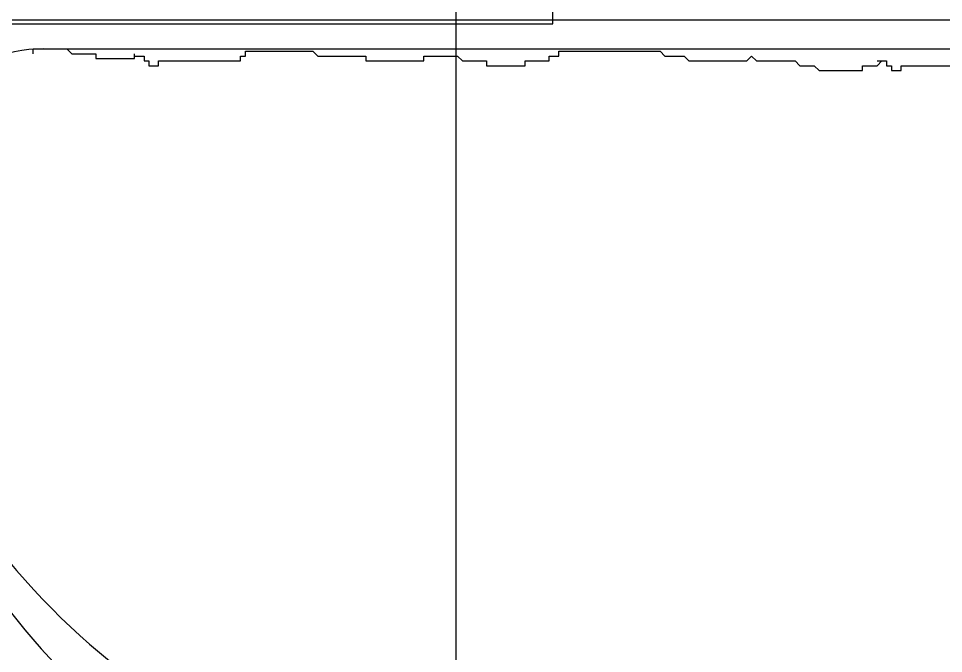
# Model space of a CAD drawing. Extents: x 182769.15 to 182771.38, y 101811.72 to 101812.21.
# Drawn here: x 182769.63845 to 182769.65134, y 101812.02155 to 101812.0304 of the extents above; entities that cross this region are included whole.
import ezdxf

# ---------------------------------------------------------------- set-up
doc = ezdxf.new("R2010")
doc.units = 0
doc.header["$MEASUREMENT"] = 0
for name, color, linetype in [('iç yatay', 3, 'Continuous'), ('SIVA', 1, 'Continuous'), ('tefriş', 21, 'Continuous')]:
    doc.layers.add(name, color=color, linetype=linetype)

msp = doc.modelspace()

# ---------------------------------------------------------------- linework, layer by layer
at = {"layer": 'iç yatay'}
msp.add_line((182769.6445438637, 101812.0312237126), (182769.6445438637, 101811.9924083318), dxfattribs=at)
at = {"layer": 'SIVA'}
for p, q in [((182769.6458945448, 101812.0303237126), (182769.6458945449, 101812.0333237138)), ((182769.6358945448, 101812.0303237126), (182769.6458945448, 101812.0303237126))]:
    msp.add_line(p, q, dxfattribs=at)
at = {"layer": 'tefriş'}
for p, q in [((182769.6743945448, 101812.0303763264), (182769.6363945448, 101812.0303763264)), ((182769.6386511537, 101812.0299770063), (182769.6391216292, 101812.0299770063)), ((182769.6386511537, 101812.0299097451), (182769.6386511537, 101812.0299770063)), ((182769.6387945448, 101812.0299763264), (182769.6719945448, 101812.0299763264)), ((182769.6391216292, 101812.0299770063), (182769.6391888377, 101812.0299097451)), ((182769.6391888377, 101812.0299097451), (182769.6395248909, 101812.0299097451)), ((182769.6395248909, 101812.0299097451), (182769.6395248909, 101812.0298424742)), ((182769.6395248909, 101812.0298424742), (182769.6400625749, 101812.0298424742)), ((182769.6400625749, 101812.0298424742), (182769.6400625749, 101812.0299097451)), ((182769.6400625749, 101812.0298761096), (182769.6401969973, 101812.0298761096)), ((182769.6401969973, 101812.0298761096), (182769.6401969973, 101812.0298088484)), ((182769.6415412046, 101812.0298088484), (182769.6415412046, 101812.0298761096)), ((182769.6415412046, 101812.0298761096), (182769.6416084185, 101812.0298761096)), ((182769.6416084185, 101812.0298761096), (182769.6416084185, 101812.0299433805)), ((182769.6416084185, 101812.0299433805), (182769.6425493642, 101812.0299433805)), ((182769.6425493642, 101812.0299433805), (182769.6426165781, 101812.0298761096)), ((182769.6426165781, 101812.0298761096), (182769.6432886791, 101812.0298761096)), ((182769.6432886791, 101812.0298761096), (182769.6432886791, 101812.0298088484)), ((182769.6440952078, 101812.0298088484), (182769.6440952078, 101812.0298761096)), ((182769.6440952078, 101812.0298761096), (182769.6445656834, 101812.0298761096)), ((182769.6445656834, 101812.0298761096), (182769.6446328918, 101812.0298088484)), ((182769.6458426823, 101812.0298088484), (182769.6458426823, 101812.0298761096)), ((182769.6458426823, 101812.0298761096), (182769.6459771046, 101812.0298761096)), ((182769.6459771046, 101812.0298761096), (182769.6459771046, 101812.0299433805)), ((182769.6459771046, 101812.0299433805), (182769.6473885258, 101812.0299433805)), ((182769.6473885258, 101812.0299433805), (182769.6474557343, 101812.0298761096)), ((182769.6474557343, 101812.0298761096), (182769.647724579, 101812.0298761096)), ((182769.647724579, 101812.0298761096), (182769.6477917875, 101812.0298088484)), ((182769.6485983162, 101812.0298088484), (182769.6486655247, 101812.0298761096)), ((182769.6486655247, 101812.0298761096), (182769.6487327332, 101812.0298088484)), ((182769.6401969973, 101812.0298088484), (182769.6402642058, 101812.0298088484)), ((182769.6402642058, 101812.0298088484), (182769.6402642058, 101812.0297415775)), ((182769.6402642058, 101812.0297415775), (182769.6403986281, 101812.0297415775)), ((182769.6403986281, 101812.0297415775), (182769.6403986281, 101812.0298088484)), ((182769.6403986281, 101812.0298088484), (182769.6415412046, 101812.0298088484)), ((182769.6432886791, 101812.0298088484), (182769.6440952078, 101812.0298088484)), ((182769.6446328918, 101812.0298088484), (182769.644968945, 101812.0298088484)), ((182769.644968945, 101812.0298088484), (182769.644968945, 101812.0297415775)), ((182769.644968945, 101812.0297415775), (182769.6455066291, 101812.0297415775)), ((182769.6455066291, 101812.0297415775), (182769.6455066291, 101812.0298088484)), ((182769.6455066291, 101812.0298088484), (182769.6458426823, 101812.0298088484)), ((182769.6477917875, 101812.0298088484), (182769.6485983162, 101812.0298088484)), ((182769.6487327332, 101812.0298088484), (182769.6492704172, 101812.0298088484)), ((182769.6492704172, 101812.0298088484), (182769.6493376311, 101812.0297415775)), ((182769.6493376311, 101812.0297415775), (182769.6495392619, 101812.0297415775)), ((182769.6495392619, 101812.0297415775), (182769.6496064704, 101812.0296743066)), ((182769.6502113683, 101812.0296743066), (182769.6502113683, 101812.0297415775)), ((182769.6502113683, 101812.0297415775), (182769.6504129992, 101812.0297415775)), ((182769.6504129965, 101812.0298088484), (182769.6505474188, 101812.0298088484)), ((182769.6504129992, 101812.0297415775), (182769.6504802076, 101812.0298088484)), ((182769.6505474188, 101812.0298088484), (182769.6505474188, 101812.0297415872)), ((182769.6505474188, 101812.0297415872), (182769.6506146273, 101812.0297415872)), ((182769.6506146273, 101812.0297415872), (182769.6506146273, 101812.0296743163)), ((182769.6507490496, 101812.0297415872), (182769.6518916262, 101812.0297415872)), ((182769.6507490496, 101812.0296743163), (182769.6507490496, 101812.0297415872)), ((182769.6496064704, 101812.0296743066), (182769.6502113683, 101812.0296743066)), ((182769.6506146273, 101812.0296743163), (182769.6507490496, 101812.0296743163))]:
    msp.add_line(p, q, dxfattribs=at)
for centre, radius, start, end in [((182769.6387945448, 101812.0279763264), 0.002, 90, 180), ((182769.6519700894, 101812.0279960998), 0.01540001183752633, 189.7945059710071, 261.2254422525828), ((182769.6451320011, 101812.0273415798), 0.008565944078112222, 193.263302948552, 269.3567464093339)]:
    msp.add_arc(centre, radius, start, end, dxfattribs=at)
at = {"layer": 'tefriş', "color": 8}
msp.add_arc((182769.6459026557, 101812.0290922033), 0.009836941862609753, 202.1942036994305, 270.3198416155504, dxfattribs=at)

doc.saveas('drawing.dxf')
